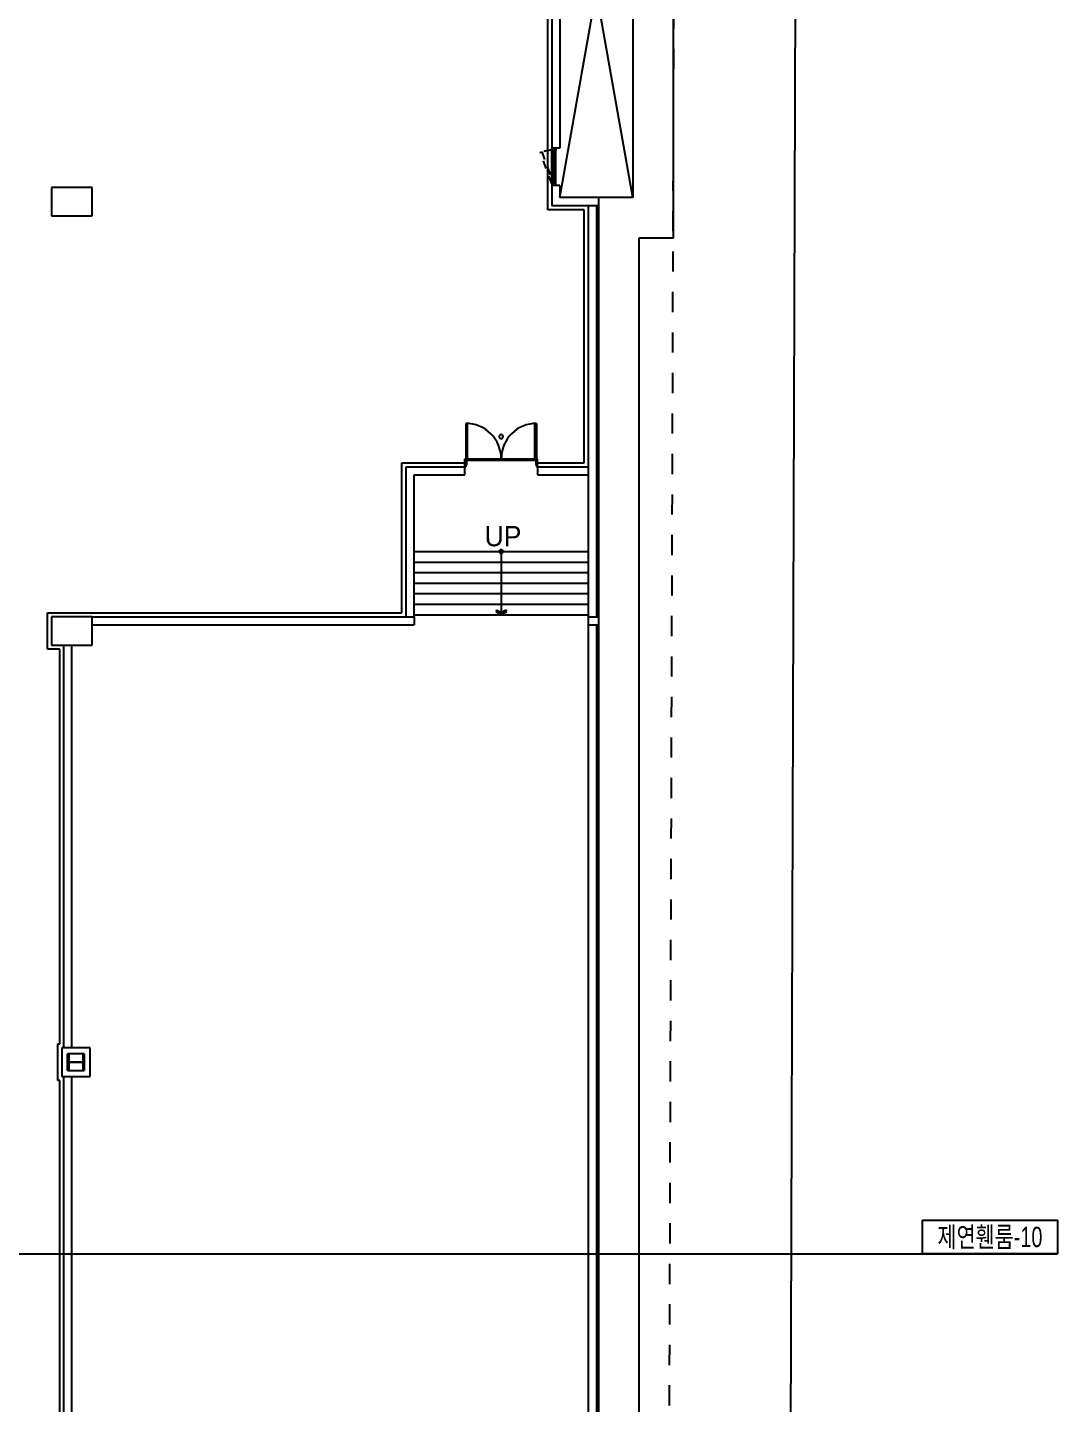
# Model space of a CAD drawing. Header units: millimetres. Extents: x -7718 to 421089, y 87466 to 341395.
# Drawn here: x 395658 to 421089, y 151781 to 185759 of the extents above; entities that cross this region are included whole.
import ezdxf
from ezdxf.enums import TextEntityAlignment as Align

# ---------------------------------------------------------------- set-up
doc = ezdxf.new("R2010")
doc.units = ezdxf.units.MM
doc.header["$LTSCALE"] = 200
doc.header["$MEASUREMENT"] = 0
doc.linetypes.add('HIDDEN', pattern=[2, 1, -1])
for name, color, linetype in [('e-plan', 9, 'CONTINUOUS'), ('e-room-box', 7, 'CONTINUOUS'), ('e-text', 6, 'CONTINUOUS')]:
    doc.layers.add(name, color=color, linetype=linetype)
doc.styles.add('kiahn', font='HY울릉도L.TTF')
doc.styles.add('돋움', font='Dotum.ttf')

msp = doc.modelspace()

# ---------------------------------------------------------------- linework, layer by layer
at = {"layer": 'e-plan'}
for p, q in [((411603, 254959), (411603, 180559)), ((410603, 253959), (410603, 181559)), ((414481, 142721), (414780, 238337)), ((408603, 213109), (408603, 182779)), ((408503, 181259), (408503, 191709)), ((408803, 191709), (408803, 182779)), ((408803, 181559), (410603, 191709)), ((410603, 181559), (408803, 191709)), ((408803, 182779), (408603, 182779)), ((408603, 182769), (408703, 182769)), ((408603, 182734), (408603, 182769)), ((408603, 181904), (408603, 182734)), ((408653, 182734), (408603, 182734)), ((408653, 182719), (408653, 182734)), ((408653, 181919), (408653, 182719)), ((408703, 182719), (408653, 182719)), ((408703, 182769), (408703, 182734)), ((408703, 182734), (408703, 182719)), ((408703, 181919), (408703, 182719)), ((397253, 181809), (396253, 181809)), ((396253, 181809), (396253, 181109)), ((397253, 181109), (397253, 181809)), ((408653, 181904), (408603, 181904)), ((408603, 181904), (408603, 181869)), ((408603, 181869), (408703, 181869)), ((408603, 181859), (408603, 181359)), ((408803, 181859), (408603, 181859)), ((408703, 181919), (408653, 181919)), ((408653, 181919), (408653, 181904)), ((408703, 181904), (408703, 181919)), ((408703, 181869), (408703, 181904)), ((408803, 181859), (408803, 181559)), ((409753, 181559), (408803, 181559)), ((409753, 181559), (409753, 94809)), ((410603, 181559), (409753, 181559)), ((396253, 181109), (397253, 181109)), ((409403, 181259), (408503, 181259)), ((409753, 181359), (408603, 181359)), ((409403, 175009), (409403, 181259)), ((409503, 181359), (409503, 171209)), ((409703, 181359), (409703, 171209)), ((410753, 180559), (410753, 93809)), ((411603, 180559), (410753, 180559)), ((406478, 175984), (406478, 175109)), ((406518, 175984), (406478, 175984)), ((406518, 175109), (406518, 175984)), ((408188, 175109), (408188, 175984)), ((408188, 175984), (408228, 175984)), ((408228, 175984), (408228, 175109)), ((404903, 171309), (404903, 175009)), ((404903, 175009), (406453, 175009)), ((406453, 174909), (406453, 175109)), ((406453, 175109), (406478, 175109)), ((406453, 174909), (406453, 175009)), ((406478, 175109), (408228, 175109)), ((406478, 175109), (406478, 175069)), ((406478, 175109), (406518, 175109)), ((406478, 175069), (406498, 175069)), ((408208, 175069), (406498, 175069)), ((406498, 175069), (406498, 174949)), ((408228, 175109), (408188, 175109)), ((408228, 175069), (408208, 175069)), ((408208, 175069), (408208, 174949)), ((408253, 175109), (408228, 175109)), ((408228, 175109), (408228, 175069)), ((408253, 174909), (408253, 175109)), ((408253, 174909), (408253, 175009)), ((408253, 175009), (409403, 175009)), ((405003, 174909), (406453, 174909)), ((405003, 171209), (405003, 174909)), ((405203, 174709), (406453, 174709)), ((405203, 171209), (405203, 174709)), ((406453, 174709), (406453, 174909)), ((406478, 174909), (406453, 174909)), ((406498, 174949), (406478, 174949)), ((406478, 174949), (406478, 174909)), ((408208, 174949), (408228, 174949)), ((408228, 174949), (408228, 174909)), ((408228, 174909), (408253, 174909)), ((408253, 174909), (409503, 174909)), ((408253, 174909), (408253, 174709)), ((408253, 174709), (409503, 174709)), ((405203, 172819), (409503, 172819)), ((407353, 172819), (407353, 171259)), ((405203, 172559), (409503, 172559)), ((405203, 172299), (409503, 172299)), ((405203, 172039), (409503, 172039)), ((405203, 171779), (409503, 171779)), ((396153, 170409), (396153, 171309)), ((396153, 171309), (404903, 171309)), ((405203, 171519), (409503, 171519)), ((405203, 171259), (409503, 171259)), ((407236, 171369), (407217, 171336)), ((407217, 171336), (407353, 171259)), ((407353, 171303), (407236, 171369)), ((407469, 171369), (407353, 171303)), ((407353, 171259), (407492, 171336)), ((407492, 171336), (407469, 171369)), ((397253, 171209), (396253, 171209)), ((396253, 171209), (396253, 170509)), ((397253, 171209), (405203, 171209)), ((397253, 170509), (397253, 171209)), ((397253, 171009), (405203, 171009)), ((405203, 171209), (405203, 171009)), ((409503, 171209), (409753, 171209)), ((409503, 171209), (409503, 171009)), ((409503, 171009), (409503, 145609)), ((409503, 171009), (409753, 171009)), ((409703, 171009), (409703, 139309)), ((396453, 170409), (396153, 170409)), ((396253, 170509), (397253, 170509)), ((396453, 160659), (396453, 170409)), ((396553, 160559), (396553, 170509)), ((396753, 160559), (396753, 170509)), ((396403, 159759), (396403, 160659)), ((396403, 160659), (396453, 160659)), ((397203, 160559), (396503, 160559)), ((396503, 160559), (396503, 159859)), ((397060, 160411), (396646, 160411)), ((396646, 160411), (396646, 160006)), ((396646, 160210), (396646, 160411)), ((396646, 160411), (396674, 160411)), ((396674, 160411), (396674, 160232)), ((397032, 160232), (397032, 160411)), ((397032, 160411), (397060, 160411)), ((397060, 160006), (397060, 160411)), ((397060, 160411), (397060, 160006)), ((397203, 159859), (397203, 160559)), ((396646, 160006), (396646, 160210)), ((396674, 160186), (396674, 160006)), ((396688, 160218), (397018, 160218)), ((397018, 160200), (396688, 160200)), ((397032, 160006), (397032, 160186)), ((396453, 159759), (396403, 159759)), ((396453, 150059), (396453, 159759)), ((396503, 159859), (397203, 159859)), ((396553, 149959), (396553, 159859)), ((396646, 160006), (397060, 160006)), ((396674, 160006), (396646, 160006)), ((396753, 149959), (396753, 159859)), ((397060, 160006), (397032, 160006))]:
    msp.add_line(p, q, dxfattribs=at)
at = {"layer": 'e-plan', "linetype": 'HIDDEN', "ltscale": 2.5}
msp.add_line((411481, 142730), (411780, 238346), dxfattribs=at)
at = {"layer": 'e-plan', "linetype": 'HIDDEN'}
for p, q in [((408317, 182673), (408355, 182685)), ((408603, 181904), (408317, 182673)), ((408355, 182685), (408640, 181918)), ((408640, 181918), (408603, 181904))]:
    msp.add_line(p, q, dxfattribs=at)
at = {"layer": 'e-plan'}
msp.add_circle((407353, 172819), 50, dxfattribs=at)
at = {"layer": 'e-plan', "linetype": 'HIDDEN'}
msp.add_arc((408860, 180754), 1996, 97.4052, 104.6585, dxfattribs=at)
at = {"layer": 'e-plan'}
for centre, radius, start, end in [((406478, 175109), 875, 359.9999, 90.0001), ((407353, 175659), 50, 150, 330), ((407353, 175659), 50, 330, 150), ((408228, 175109), 875, 90, 180.0002), ((396688, 160232), 14, 180, 270), ((396688, 160186), 14, 90, 180), ((397018, 160232), 14, 270, 0), ((397018, 160186), 14, 0, 90)]:
    msp.add_arc(centre, radius, start, end, dxfattribs=at)
msp.add_point((396853, 160209), dxfattribs=at)
at = {"layer": 'e-room-box'}
for p, q in [((417756, 156310), (421089, 156310)), ((417756, 155476), (417756, 156310)), ((421089, 156310), (421089, 155476)), ((356533, 155476), (417756, 155476)), ((417756, 155476), (421089, 155476)), ((421089, 155476), (417756, 155476))]:
    msp.add_line(p, q, dxfattribs=at)

# ---------------------------------------------------------------- texts
at = {"layer": 'e-plan', "style": 'kiahn'}
msp.add_text('UP', height=500, dxfattribs=at).set_placement((407399, 172949), align=Align.CENTER)
at = {"layer": 'e-text', "style": '돋움', "width": 0.75}
msp.add_text('제연휀룸-10', height=500, dxfattribs=at).set_placement((419422, 155893), align=Align.MIDDLE_CENTER)

doc.saveas('drawing.dxf')
